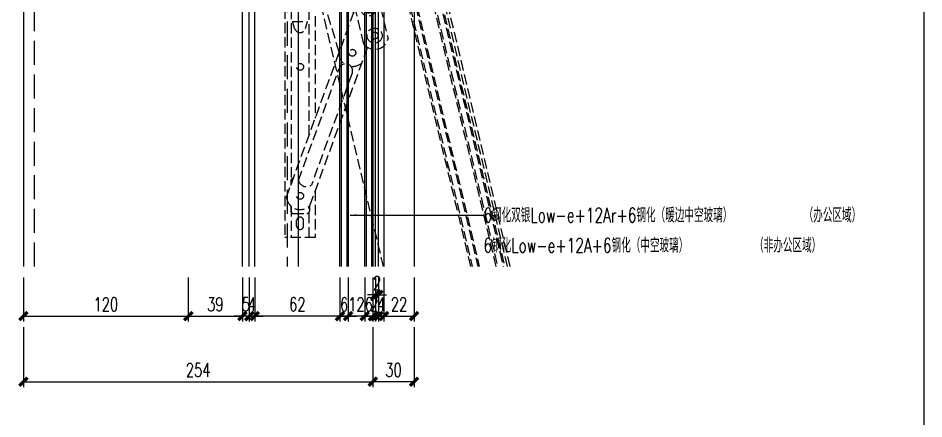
# Model space of a CAD drawing. Extents: x -160106 to 966792, y -663931 to 1550022.
# Drawn here: x -54892 to -54233, y -86516 to -86224 of the extents above; entities that cross this region are included whole.
import ezdxf
from ezdxf.enums import TextEntityAlignment as Align

# ---------------------------------------------------------------- set-up
doc = ezdxf.new("R2010")
doc.units = 0
doc.linetypes.add('ZN-DASH', pattern=[0.35, 0.25, -0.1])
for name, color, linetype in [('!ZN1-填充-8', 8, 'Continuous'), ('!ZN1-文字-7', 7, 'Continuous'), ('!ZN1-标注-173', 173, 'Continuous'), ('!ZN3-玻璃幕墙-4', 4, 'Continuous'), ('!ZN4-辅助材料-1', 1, 'Continuous'), ('!ZN5-钢材投影-40', 40, 'Continuous'), ('!ZN5-铝材投影-112', 112, 'Continuous'), ('!ZN5-铝材断面-6', 6, 'Continuous'), ('!ZN6-虚线-8', 8, 'ZN-DASH'), ('3符号', 173, 'Continuous'), ('DIM', 173, 'Continuous')]:
    doc.layers.add(name, color=color, linetype=linetype)
doc.styles.add('DHTEXT-1', font='ROMANS.shx', dxfattribs={"width": 0.7, "bigfont": 'CHINESE.shx'})
doc.styles.add('ZNDimTStyle', font='ROMANS.shx', dxfattribs={"width": 0.7, "bigfont": 'CHINESE.shx'})
doc.styles.add('ZNTextStyle', font='ROMANS.shx', dxfattribs={"width": 0.7, "bigfont": 'CHINESE.shx'})
doc.dimstyles.new('ZN4', dxfattribs={"dimscale": 4, "dimtxt": 2.5, "dimasz": 1.5, "dimexe": 1, "dimexo": 2, "dimgap": 0.9, "dimtad": 1, "dimdec": 0, "dimdsep": 46, "dimtxsty": 'DHTEXT-1', "dimblk": 'ARCHTICK', "dimcen": 2.5, "dimclrd": 173, "dimclre": 173, "dimclrt": 7, "dimazin": 2, "dimtfac": 1, "dimtix": 1, "dimtmove": 2, "dimatfit": 3, "dimfxl": 0, "dimarcsym": 0})
doc.dimstyles.new('ZN机械-3', dxfattribs={"dimscale": 3, "dimtxt": 2.5, "dimasz": 1.5, "dimexe": 1, "dimexo": 2, "dimgap": 0.9, "dimtad": 1, "dimdec": 0, "dimzin": 0, "dimdsep": 46, "dimtxsty": 'ZNDimTStyle', "dimcen": 2.5, "dimdle": 1, "dimclrd": 173, "dimclre": 173, "dimclrt": 7, "dimazin": 2, "dimtfac": 1, "dimtdec": 4, "dimtix": 1, "dimtmove": 2, "dimatfit": 3, "dimfxl": 0, "dimfrac": 2, "dimtolj": 1, "dimtzin": 0, "dimarcsym": 0})

# ---------------------------------------------------------------- blocks, each defined once
blk = doc.blocks.new('*U1374')
at = {"layer": '!ZN1-填充-8'}
h = blk.add_hatch(dxfattribs=at)
h.set_pattern_fill('ANSI37', color=256, scale=0.5, style=0)
h.set_pattern_definition([(45, (6, 0), (-1.12253, 1.12253), []), (135, (6, 0), (-1.12253, -1.12253), [])])
h.paths.add_polyline_path([(0, 5), (0, 19), (1, 18), (14, 18), (14, 17.75), (12, 15.75), (12, 8.25), (14, 6.25), (14, 6), (1, 6)])
h = blk.add_hatch(dxfattribs=at)
h.set_pattern_fill('DOTS', color=8, style=0)
h.set_pattern_definition([(0, (6, 0), (0.79375, 1.5875), [0, -1.5875])])
h.paths.add_polyline_path([(13, 15.34), (13, 8.66), (14.41, 7.25), (17.8, 7.25), (17.8, 16.75), (14.41, 16.75)])
for points in [[(18.75, 18), (14, 18), (14, 17.75), (18.75, 17.75)], [(18.75, 6.25), (14, 6.25), (14, 6), (18.75, 6)]]:
    blk.add_hatch(color=256, dxfattribs=at).paths.add_polyline_path(points)
for p, q in [((0, 23), (421.5, 23)), ((0, 19), (421.5, 19)), ((0, 5), (421.5, 5)), ((0, 1), (421.5, 1))]:
    blk.add_line(p, q, dxfattribs=at)
at = {"layer": '!ZN3-玻璃幕墙-4'}
for points in [[(421.5, 24), (1, 24), (0, 23), (0, 19), (1, 18), (421.5, 18)], [(421.5, 6), (1, 6), (0, 5), (0, 1), (1, 0), (421.5, 0)]]:
    blk.add_lwpolyline(points, dxfattribs=at)
at = {"layer": '!ZN4-辅助材料-1'}
for points in [[(0, 5), (0, 19), (1, 18), (14, 18), (14, 17.75), (12, 15.75), (12, 8.25), (12, 8.25), (14, 6.25), (14, 6), (1, 6), (0, 5)], [(12, 15.75), (12, 8.25), (14, 6.25), (19, 6.25), (19, 17.75), (14, 17.75)], [(13, 15.34), (13, 8.66), (14.41, 7.25), (17.8, 7.25), (17.8, 16.75), (14.41, 16.75)], [(18.75, 18), (14, 18), (14, 17.75), (18.75, 17.75)], [(18.75, 6.25), (14, 6.25), (14, 6), (18.75, 6)]]:
    blk.add_lwpolyline(points, close=True, dxfattribs=at)
blk.add_lwpolyline([(18.4, 17.75), (18.4, 17.65), (14.04, 17.65), (12.1, 15.71), (12.1, 8.29), (14.04, 6.35), (18.4, 6.35), (18.4, 6.25), (18.4, 6.35)], dxfattribs=at)
at = {"layer": 'Defpoints', "color": 250}
for p in [(0, 24), (0, 18), (0, 6), (0, 0), (12, 6)]:
    blk.add_point(p, dxfattribs=at)
blk = doc.blocks.new('g1')
at = {"layer": '!ZN4-辅助材料-1', "linetype": 'ZN-DASH', "ltscale": 30}
for points in [[(9, -39.78), (9, -52.36, -0.626789), (-9, -52.36), (-9, -2.19)], [(5, -31.42), (5, -37.82, -0.536675), (-5, -37.82), (-5, -10.54)]]:
    blk.add_lwpolyline(points, format="xyb", dxfattribs=at)
for centre in [(0, 0), (0, -48)]:
    blk.add_circle(centre, 2.5, dxfattribs=at)
blk = doc.blocks.new('g2')
at = {"layer": '!ZN4-辅助材料-1', "linetype": 'ZN-DASH', "ltscale": 30}
for p, q in [((-5, -90), (-5, -22.68)), ((5, -22.68), (5, -90))]:
    blk.add_line(p, q, dxfattribs=at)
blk.add_lwpolyline([(-9, -127.9), (-9, 4.36, -0.626789), (9, 4.36), (9, -103.88)], format="xyb", dxfattribs=at)
for centre in [(0, 0), (0, -131)]:
    blk.add_circle(centre, 2.5, dxfattribs=at)
for centre, radius, start, end in [((0, -26), 6, 33.55731, 146.44269), ((0, -90), 5, 180, 0)]:
    blk.add_arc(centre, radius, start, end, dxfattribs=at)
blk = doc.blocks.new('g3')
at = {"layer": '!ZN4-辅助材料-1', "linetype": 'ZN-DASH', "ltscale": 30}
for p, q in [((-5, -134.82), (-5, -47.98)), ((5, -47.98), (5, -134.82))]:
    blk.add_line(p, q, dxfattribs=at)
for points in [[(5.11, 8.6, -0.146932), (9, 4.36), (9, 2.7)], [(9, -26.5), (9, -149.36, -0.626789), (-9, -149.36), (-9, -2.7)]]:
    blk.add_lwpolyline(points, format="xyb", dxfattribs=at)
for centre in [(0, 0), (0, -145)]:
    blk.add_circle(centre, 2.5, dxfattribs=at)
for centre, radius, start, end in [((0.06, -33.98), 10, 205.03072, 255.17282), ((0.06, -33.98), 10, 284.32937, 333.3699), ((0, -47.98), 5, 0, 180), ((0, -131.5), 6, 213.55731, 326.44269)]:
    blk.add_arc(centre, radius, start, end, dxfattribs=at)
blk = doc.blocks.new('g4')
at = {"layer": '!ZN4-辅助材料-1', "linetype": 'ZN-DASH', "ltscale": 30}
for p, q in [((-26.35, 99.6), (-27.28, 103.49)), ((-21.49, 100.76), (-22.42, 104.65))]:
    blk.add_line(p, q, dxfattribs=at)
blk.add_lwpolyline([(-54.67, 190.2), (-49.38, 200.32, -0.455726), (-46.45, 201.02), (-37.16, 194.38), (9.77, -2.15, -0.626789), (-7.74, -6.33)], format="xyb", close=True, dxfattribs=at)
for centre, radius in [((-44.13, 184.8), 5.25), ((-44.13, 184.8), 3.2), ((-39.02, 163.41), 5.5), ((-39.02, 163.41), 2.5), ((-10.45, 43.77), 5.5), ((-10.45, 43.77), 2.5), ((-4.64, 19.45), 5.25), ((-4.64, 19.45), 3.2), ((0, 0), 5.5), ((0, 0), 2.5)]:
    blk.add_circle(centre, radius, dxfattribs=at)
for centre, start, end in [((-24.85, 104.07), 13.42933, 193.42933), ((-23.92, 100.18), 193.42933, 13.42933)]:
    blk.add_arc(centre, 2.5, start, end, dxfattribs=at)
blk = doc.blocks.new('g 5')
at = {"layer": '!ZN4-辅助材料-1', "linetype": 'ZN-DASH', "ltscale": 30}
for p, q in [((-1.61, 7.74), (-8.5, 3.74)), ((6.61, 7.74), (13.5, 3.74)), ((-8.5, 3.74), (-7.58, 2)), ((-2, 1.6), (-8.5, 1.6)), ((-8.5, 1.6), (-8.5, -354.4)), ((-8.5, 1.6), (-4, 1.6)), ((-0.54, 6.06), (-7.58, 2)), ((-7.35, 1.41), (-7.35, -2.5)), ((9.11, 4), (-4.11, 4)), ((-4, 1.6), (-4, -57.06)), ((-2, 1.6), (-4, 1.6)), ((-2, 1.6), (-2, -2)), ((5, 2), (0, 2)), ((5.53, 6.07), (12.58, 2)), ((13.5, 1.6), (7, 1.6)), ((8.97, 1.6), (7, 1.6)), ((7, 1.6), (7, -2)), ((13.5, 1.6), (9, 1.6)), ((9, -5.83), (9, 1.6)), ((12.35, 1.41), (12.35, -2.5)), ((13.5, 3.74), (12.58, 2)), ((13.5, 1.6), (13.5, -8.49)), ((-4.75, -3), (-6.85, -3)), ((-3.75, -4), (-3.75, -10)), ((-2, -2), (7, -2)), ((8.5, -5.16), (9.96, -11.27)), ((8.75, -4), (8.75, -5.86)), ((11.85, -3), (9.75, -3)), ((-7.35, -11.5), (-7.35, -13.5)), ((-4.75, -11), (-6.85, -11)), ((0, -22), (0, -26)), ((13.5, -64.87), (13.5, -99.38)), ((-4, -76.86), (-4, -86.78)), ((9, -86.66), (9, -76.97)), ((-4, -103.69), (-4, -315.55)), ((9, -279.83), (9, -146.63)), ((13.5, -161.49), (13.5, -267.47)), ((-3, -197), (8, -197)), ((-1.23, -202.43), (-3, -197)), ((6.36, -202.04), (8, -197)), ((-4.35, -313.21), (-4.35, -316.5)), ((13.5, -320.1), (13.5, -354.4)), ((-4.35, -331.29), (-4.35, -334.8)), ((-4, -331.6), (-4, -354.4)), ((9, -354.4), (9, -331.6)), ((9.35, -331.29), (9.35, -334.8)), ((-2.35, -336.8), (7.35, -336.8)), ((0, -346), (0, -342)), ((5, -346), (5, -342)), ((13.5, -354.4), (-8.5, -354.4))]:
    blk.add_line(p, q, dxfattribs=at)
for centre in [(2.5, -171), (2.5, -230.01)]:
    blk.add_circle(centre, 2.5, dxfattribs=at)
for centre, radius, start, end in [((-2.67, 9.44), 2, 301.92359, 322.67345), ((2.5, 5.5), 4.5, 37.32163, 142.67345), ((-2.59, 9.39), 3.91, 301.65464, 322.65195), ((2.5, 5.5), 2.5, 37.32501, 142.53798), ((7.66, 9.45), 4, 217.46202, 238.00853), ((7.67, 9.44), 2, 217.32163, 238.0778), ((-7.58, 2.34), 0.962, 283.8603, 308.58455), ((-7.58, 2.34), 0.962, 309.10841, 11.92213), ((0, 0), 2, 90, 270), ((5, 0), 2, 270, 90), ((12.58, 2.34), 0.962, 168.12622, 230.89159), ((12.58, 2.34), 0.962, 231.43055, 256.1397), ((-6.85, -2.5), 0.5, 180, 270), ((-4.75, -4), 1, 43.5914, 90), ((-4.75, -4), 1, 0, 41.15003), ((9.75, -4), 1, 138.56773, 180), ((9.75, -4), 1, 90, 138.33212), ((11.85, -2.5), 0.5, 270, 0), ((-6.85, -11.5), 0.5, 90, 180), ((-4.75, -10), 1, 270, 318.63304), ((-4.75, -10), 1, 318.84997, 0), ((2.5, -18.3), 6, 71.75558, 143.1301), ((-5.35, -13.5), 2, 180, 270), ((-3.9, -13.5), 2, 270, 323.1301), ((2.5, -22), 2.5, 86.13346, 180), ((2.5, -26), 2.5, 180, 325.41149), ((2.5, -201), 4, 200.93785, 344.93785), ((-2.35, -313.21), 2, 145.75312, 180), ((-2.35, -313.21), 2, 90, 145.71543), ((-2.35, -334.8), 2, 180, 214.28457), ((-2.35, -334.8), 2, 214.28457, 270), ((7.35, -334.8), 2, 270, 325.1828), ((7.35, -334.8), 2, 325.71543, 0), ((2.5, -342), 2.5, 0, 180), ((2.5, -346), 2.5, 180, 0)]:
    blk.add_arc(centre, radius, start, end, dxfattribs=at)
blk = doc.blocks.new('滑撑')
at = {"layer": '!ZN4-辅助材料-1', "linetype": 'ZN-DASH', "ltscale": 20}
for name, p in [('g 5', (-2.5, -10)), ('g4', (54.24, -217.22))]:
    blk.add_blockref(name, p, dxfattribs=at)
for name, p, rotation in [('g1', (10.18, -32.4), 347.8396271349503), ('g2', (0.06, -104.32), 16.84618189834304), ('g3', (49.59, -197.75), 339.9998761529964)]:
    blk.add_blockref(name, p, dxfattribs=dict(at, rotation=rotation))
blk = doc.blocks.new('20201207132729修')
at = {"layer": '!ZN1-填充-8', "linetype": 'ZN-DASH', "ltscale": 30}
h = blk.add_hatch(dxfattribs=at)
h.set_pattern_fill('ANSI37', color=256, scale=0.5, angle=13.42936, style=0)
h.set_pattern_definition([(58.429364, (-51111.8048, -40075.5708), (-1.35254264, 0.83113456), []), (148.429364, (-51111.8048, -40075.5708), (-0.83113456, -1.35254264), [])])
h.paths.add_polyline_path([(17.76, 33.28), (4.14, 30.03), (5.34, 29.29), (8.36, 16.65), (8.61, 16.71), (10.09, 19.12), (17.38, 20.86), (19.79, 19.38), (20.03, 19.43), (17.02, 32.08)])
h = blk.add_hatch(dxfattribs=at)
h.set_pattern_fill('ANSI36', color=256, scale=0.5, angle=13.42936, style=0)
h.set_pattern_definition([(58.429364, (-83369.4192, -47808.5754), (0.0509714196, 1.59904209), [1.984375, -0.396875, 0, -0.396875])])
h.paths.add_polyline_path([(21.18, 36.16), (21.65, 34.21), (20.19, 33.86), (19.72, 35.81)])
h = blk.add_hatch(dxfattribs=at)
h.set_pattern_fill('ANSI37', color=256, angle=103.42936, style=0)
h.set_pattern_definition([(148.429364, (-2176.137, -61497.5225), (-0.83113456, -1.35254264), []), (238.429364, (-2176.137, -61497.5225), (1.35254264, -0.83113456), [])])
h.paths.add_polyline_path([(-3.77, 15.81), (-6.44, 26.99), (-6.56, 27.48), (0.25, 29.1), (-0.49, 27.9), (2.06, 17.2)])
h = blk.add_hatch(dxfattribs=at)
h.set_pattern_fill('DOTS', color=256, angle=13.42936, style=0)
h.set_pattern_definition([(13.429364, (-51111.8048, -40075.5708), (0.40335529, 1.72843855), [0, -1.5875])])
h.paths.add_polyline_path([(10.72, 18.24), (17.21, 19.79), (18.91, 18.74), (19.7, 15.45), (10.46, 13.24), (9.67, 16.53)])
for points in [[(9.47, 12.03), (8.36, 16.65), (8.61, 16.71), (9.71, 12.09)], [(20.89, 14.76), (19.79, 19.38), (20.03, 19.43), (21.14, 14.81)]]:
    blk.add_hatch(color=256, dxfattribs=at).paths.add_polyline_path(points)
h = blk.add_hatch(dxfattribs=at)
h.set_pattern_fill('ANSI36', color=256, scale=0.2, angle=13.42936, style=0)
h.set_pattern_definition([(58.42936397, (-26177.54353, -50554.8144), (0.0203885678, 0.639616836), [0.79375, -0.15875, 0, -0.15875])])
h.paths.add_polyline_path([(-8.08, 10.15), (-8.08, 10.15, -0.414214), (-7.48, 9.78), (-7.82, 11.24), (-9.28, 10.89, -0.414214), (-8.68, 10.52), (-8.45, 9.55, -0.414214)])
for p, q in [((20.19, 33.86), (-0.22, 31.05)), ((0.25, 29.1), (19.72, 35.81)), ((17.76, 33.28), (112.7, -364.35)), ((21.65, 34.21), (21.18, 36.16)), ((21.65, 34.21), (116.81, -364.35)), ((119.9, -364.35), (23.75, 38.31)), ((0.25, 29.1), (94.2, -364.35)), ((4.14, 30.03), (98.31, -364.35)), ((12.05, -24.63), (-3.77, 15.81)), ((6.21, -26.02), (2.06, 17.2)), ((-9.86, 6.85), (-9.67, 6.89)), ((-7.44, -3.27), (-9.86, 6.85)), ((-7.25, -3.22), (-9.67, 6.89)), ((-9.67, 6.89), (-6.87, 5.18)), ((-7.82, 11.24), (-9.28, 10.89)), ((-10.02, 1.46), (1.53, 4.22)), ((-5.54, 2.53), (-9.26, 4.32)), ((-8.05, -0.74), (-5.54, 2.53)), ((-5.39, -0.24), (-6.66, 5.07)), ((-5.05, 5.22), (-5.89, 5.02)), ((-3.89, 0.36), (-5.05, 5.22)), ((-5.01, 5.07), (-4.95, 5.24)), ((-4.64, 4.87), (-4.95, 5.24)), ((-4.91, 4.61), (-4.95, 5.24)), ((-3.89, 0.36), (-4.73, 0.16)), ((-4.64, 4.87), (-4.35, 4.94)), ((-4.35, 4.94), (-4.18, 5.43)), ((-3.79, 0.38), (-4.18, 5.43)), ((-3.86, 5.06), (-4.18, 5.43)), ((-3.79, 0.38), (-3.93, 0.55)), ((-3.86, 5.06), (-3.57, 5.13)), ((-3.79, 0.38), (-3.62, 0.87)), ((-3.62, 0.87), (-3.33, 0.94)), ((-3.57, 5.13), (-3.4, 5.61)), ((-3.01, 0.57), (-3.4, 5.61)), ((-3.08, 5.24), (-3.4, 5.61)), ((-3.01, 0.57), (-3.33, 0.94)), ((-3.08, 5.24), (-2.79, 5.31)), ((-3.01, 0.57), (-2.84, 1.05)), ((-2.84, 1.05), (-2.55, 1.12)), ((-2.79, 5.31), (-2.62, 5.8)), ((-2.24, 0.75), (-2.62, 5.8)), ((-2.3, 5.43), (-2.62, 5.8)), ((-2.24, 0.75), (-2.55, 1.12)), ((-2.3, 5.43), (-2.01, 5.5)), ((-2.24, 0.75), (-2.06, 1.24)), ((-2.06, 1.24), (-1.77, 1.31)), ((-2.01, 5.5), (-1.84, 5.99)), ((-1.46, 0.94), (-1.84, 5.99)), ((-1.52, 5.62), (-1.84, 5.99)), ((-1.46, 0.94), (-1.77, 1.31)), ((-1.52, 5.62), (-1.23, 5.69)), ((-1.46, 0.94), (-1.29, 1.42)), ((-1.29, 1.42), (-1, 1.49)), ((-1.23, 5.69), (-1.06, 6.17)), ((-0.68, 1.12), (-1.06, 6.17)), ((-0.75, 5.8), (-1.06, 6.17)), ((-0.68, 1.12), (-1, 1.49)), ((-0.75, 5.8), (-0.46, 5.87)), ((-0.68, 1.12), (-0.51, 1.61)), ((-0.51, 1.61), (-0.22, 1.68)), ((-0.46, 5.87), (-0.28, 6.36)), ((0.1, 1.31), (-0.28, 6.36)), ((0.03, 5.99), (-0.28, 6.36)), ((0.1, 1.31), (-0.22, 1.68)), ((0.03, 5.99), (0.32, 6.06)), ((0.1, 1.31), (0.27, 1.79)), ((0.27, 1.79), (0.56, 1.86)), ((0.32, 6.06), (0.49, 6.54)), ((1.65, 1.68), (0.49, 6.54)), ((0.88, 1.49), (0.49, 6.54)), ((0.88, 1.49), (0.56, 1.86)), ((0.88, 1.49), (1.05, 1.98)), ((1.05, 1.98), (1.34, 2.05)), ((1.65, 1.68), (1.34, 2.05)), ((-7.44, -3.27), (-7.25, -3.22)), ((-7.25, -3.22), (-5.53, -0.43)), ((-45.71, -38.93), (1.81, -18.33)), ((-3.06, -19.49), (-27.37, -25.3)), ((-47.8, -30.18), (3.9, -27.09)), ((-47.79, -40.97), (29.42, -364.35))]:
    blk.add_line(p, q, dxfattribs=at)
for points in [[(13.08, 40.39), (18.33, 41.64, -0.414214), (18.93, 41.27), (19.05, 40.79, -0.414214), (18.68, 40.19), (18.1, 40.05), (17.26, 40.29, 0.575867), (16.64, 39.7), (16.89, 38.63), (17.52, 38.78, -0.691129), (17.83, 38.31), (16.42, 36.87, -0.288214), (15.38, 36.62), (13.47, 37.27, -0.691129), (13.54, 37.83), (14.17, 37.98), (13.91, 39.05, 0.575867), (13.08, 39.3), (12.45, 38.7), (11.48, 38.47, -0.414214), (11.23, 38.62), (11.23, 38.62, -0.21258), (12.72, 46.23, -2.116586), (13.13, 45.15, 0.127199), (12, 40.77, 0.484661), (12.62, 40.28), (13.08, 40.39)], [(-8.39, 26.53, -0.414214), (-8.02, 27.13), (-7.05, 27.36, -0.414214), (-6.44, 26.99), (6.44, -26.99, 0.414214), (7.05, -27.36), (8.99, -26.9, -0.414214), (9.6, -27.27), (9.6, -27.27, -0.414214), (9.22, -27.87), (-47.19, -41.34, -0.414214), (-47.79, -40.97), (-51.62, -24.92, -0.414214), (-51.25, -24.32), (-47.85, -23.51, -0.414214), (-47.25, -23.88), (-47.13, -24.36, -0.414214), (-47.5, -24.96), (-48.96, -25.31, 0.414214), (-49.33, -25.92), (-48.87, -27.86, 0.414214), (-48.26, -28.23), (-29.78, -23.82, 0.414214), (-29.41, -23.22), (-29.88, -21.27, 0.414214), (-30.48, -20.9), (-31.94, -21.25, -0.414214), (-32.54, -20.88), (-32.66, -20.39, -0.414214), (-32.29, -19.79), (-20.13, -16.89), (-19.53, -17.26), (-19.15, -16.65), (-5.54, -13.4), (-5.54, -13.4, 0.414214), (-5.17, -12.8), (-10.63, 10.06, -0.414214), (-10.26, 10.66), (-9.28, 10.89, -0.414214), (-8.68, 10.52), (-5.31, -3.58, 0.414214), (-4.71, -3.95), (-1.79, -3.26, 0.414214), (-1.42, -2.65), (-8.39, 26.53)], [(-8.39, 26.53, 0.414214), (-8.99, 26.9), (-8.99, 26.9, 0.414214), (-9.36, 26.29), (-2.63, -1.91, -0.414214), (-3, -2.52), (-3.97, -2.75, -0.414214), (-4.57, -2.38), (-7.48, 9.78, 0.414214), (-8.08, 10.15), (-8.08, 10.15, 0.414214), (-8.45, 9.55), (-5.31, -3.58, 0.414214), (-4.71, -3.95), (-1.79, -3.26, 0.414214), (-1.42, -2.65), (-8.39, 26.53)], [(9.33, -26.85, -0.361853), (9.53, -27.01), (9.64, -27.46, -0.414081), (9.42, -27.82), (8.62, -28.01, 0.393774), (8.52, -28.16), (8.56, -28.27, 0.339454), (9.07, -28.64), (11.89, -28.18, -0.309009), (12.49, -28.5, 0.166198), (12.82, -28.83, 0.615201), (13.01, -28.65), (12.91, -28.24, 0.280837), (12.29, -27.62, -0.147614), (11.19, -26.42), (11.01, -26.14, -0.611335), (11.1, -26.04), (11.91, -25.84, -0.273777), (12.07, -25.99), (12.1, -26.11, 1.027808), (12.38, -26.03), (12.31, -25.71, 0.252626), (11.95, -25.38), (10.85, -25.37, 0.287212), (8.51, -27.01, -0.009769), (9.33, -26.85, -0.030001)]]:
    blk.add_lwpolyline(points, format="xyb", dxfattribs=at)
for points in [[(-10.52, 31.16), (-10.48, 30.96, 0.414214), (-10.12, 30.74), (11.48, 35.9, 0.414214), (11.85, 36.5), (11.5, 37.96, -0.414214), (11.87, 38.56), (13.09, 38.85, -0.267949), (13.57, 38.71), (13.81, 38.46, -0.57735), (13.66, 37.96), (13.56, 37.94, 0.414214), (13.19, 37.33), (13.42, 36.36, 0.414214), (14.02, 35.99), (17.92, 36.92, 0.414214), (18.29, 37.52), (18.05, 38.5, 0.414214), (17.45, 38.87), (17.35, 38.84, -0.57735), (17, 39.22), (17.1, 39.55, -0.267949), (17.46, 39.9), (18.87, 40.23, -0.414214), (19.23, 40.01), (19.79, 37.68, 0.414214), (20.15, 37.45), (21.51, 37.78, -0.414214), (21.88, 37.56), (22.04, 36.88, -0.414214), (21.67, 36.27), (19.76, 35.82), (-9.46, 28.84, 0.414214), (-9.83, 28.24), (-2.63, -1.91, -0.414214), (-3, -2.52), (-3.97, -2.75, -0.414214), (-4.57, -2.38), (-12.47, 30.69, -0.414214), (-12.1, 31.3), (-11.13, 31.53, -0.414214)], [(15.86, 39.51), (16.18, 38.15, -0.414214), (15.81, 37.55), (15.62, 37.5, -0.414214), (15.01, 37.87), (14.69, 39.23, -0.414214), (15.06, 39.83), (15.25, 39.88, -0.414214)], [(1.71, -15.78), (-0.73, -5.57, 0.414214), (-1.33, -5.2), (-4.25, -5.9, 0.414214), (-4.62, -6.5), (-2.18, -16.71, 0.414214), (-1.58, -17.08), (1.34, -16.39, 0.414214)], [(-15.41, -18.33), (-14.6, -21.73, -0.414214), (-14.97, -22.34), (-15.94, -22.57, -0.414214), (-16.54, -22.2), (-17.36, -18.8, 0.414214), (-17.96, -18.42), (-20.39, -19.01, 0.414214), (-20.76, -19.61), (-19.95, -23.01, -0.414214), (-20.32, -23.61), (-21.29, -23.85, -0.414214), (-21.89, -23.48), (-22.71, -20.07, 0.414214), (-23.31, -19.7), (-27.45, -20.69, 0.414214), (-27.82, -21.29), (-27, -24.7, -0.414214), (-27.37, -25.3), (-47.8, -30.18, 0.414214), (-48.17, -30.78), (-46.31, -38.56, 0.414214), (-45.71, -38.93), (3.9, -27.09, 0.414214), (4.27, -26.48), (2.41, -18.7, 0.414214), (1.81, -18.33), (-3.06, -19.49, -0.414214), (-3.66, -19.12), (-4.47, -15.72, 0.414214), (-5.07, -15.35), (-15.04, -17.73, 0.414214)]]:
    blk.add_lwpolyline(points, format="xyb", close=True, dxfattribs=at)
for points in [[(-0.22, 31.05), (19.72, 35.81), (20.19, 33.86), (0.25, 29.1)], [(17.76, 33.28), (4.14, 30.03), (5.34, 29.29), (8.36, 16.65), (8.61, 16.71), (10.09, 19.12), (17.38, 20.86), (17.38, 20.86), (19.79, 19.38), (20.03, 19.43), (17.02, 32.08), (17.76, 33.28)], [(-3.77, 15.81), (-6.44, 26.99), (-6.56, 27.48), (0.25, 29.1), (-0.49, 27.9), (2.06, 17.2)], [(10.09, 19.12), (17.38, 20.86), (19.79, 19.38), (20.95, 14.51), (9.77, 11.84), (8.61, 16.71)], [(10.72, 18.24), (17.21, 19.79), (18.91, 18.74), (19.7, 15.45), (10.46, 13.24), (9.67, 16.53)], [(12.05, -24.63), (2.06, 17.2), (-3.77, 15.81), (6.21, -26.02)], [(9.47, 12.03), (8.36, 16.65), (8.61, 16.71), (9.71, 12.09)], [(20.89, 14.76), (19.79, 19.38), (20.03, 19.43), (21.14, 14.81)]]:
    blk.add_lwpolyline(points, close=True, dxfattribs=at)
for points in [[(111.67, -364.35), (17.02, 32.08), (17.76, 33.28), (21.65, 34.21), (22.85, 33.47), (117.84, -364.35)], [(121.95, -364.35), (25.7, 38.78), (21.51, 37.78)], [(93.17, -364.35), (-0.49, 27.9), (0.25, 29.1), (4.14, 30.03), (5.34, 29.29), (99.34, -364.35)], [(9.63, 12.43), (9.72, 12.45), (8.71, 16.69), (10.15, 19.03), (17.36, 20.75), (19.7, 19.31), (20.72, 15.07), (20.81, 15.1), (20.72, 15.07)]]:
    blk.add_lwpolyline(points, dxfattribs=at)
for centre, start, end in [((-6.19, 6.28), 238.42936, 283.42936), ((-4.43, -1.11), 103.42936, 148.42936)]:
    blk.add_arc(centre, 1.3, start, end, dxfattribs=at)
for p in [(16.78, 33.05), (-0.72, 28.87), (5.11, 30.26), (19.57, 21.38)]:
    blk.add_point(p, dxfattribs=at)
blk = doc.blocks.new('20250828100304')
at = {"layer": '!ZN5-铝材投影-112'}
for p, q in [((92, -407.5), (92, 17.5)), ((-5, -407.5), (-5, -50.5)), ((0, -407.5), (0, -50.5)), ((4, -407.5), (4, -50.5))]:
    blk.add_line(p, q, dxfattribs=at)
blk.add_lwpolyline([(94, -407.5), (94, 17.5), (89.7, 17.5)], dxfattribs=at)
at = {"layer": '!ZN3-玻璃幕墙-4', "xscale": -1, "rotation": 90}
blk.add_blockref('*U1374', (90, 14), dxfattribs=at)
at = {"ltscale": 30}
blk.add_blockref('20201207132729修', (68.07, -43.15), dxfattribs=at)
blk.add_blockref('滑撑', (37, -22))
blk = doc.blocks.new('_ArchTick')
at = {"color": 0, "linetype": 'ByBlock', "const_width": 0.4}
blk.add_lwpolyline([(-0.5, -0.5), (0.5, 0.5)], dxfattribs=at)
blk = doc.blocks.new('*D1530')
at = {"layer": 'Defpoints', "color": 0, "ltscale": 40, "transparency": 16777216}
for p in [(-54633.74, -86404.86), (-54631.74, -86404.86), (-54633.74, -86440.98)]:
    blk.add_point(p, dxfattribs=at)
at = {"layer": 'DIM', "color": 173, "linetype": 'ByBlock', "lineweight": -2, "ltscale": 40, "transparency": 16777216}
for p, q in [((-54633.74, -86412.86), (-54633.74, -86444.98)), ((-54631.74, -86412.86), (-54631.74, -86444.98)), ((-54633.74, -86440.98), (-54639.74, -86440.98)), ((-54631.74, -86440.98), (-54633.74, -86440.98)), ((-54631.74, -86440.98), (-54625.74, -86440.98))]:
    blk.add_line(p, q, dxfattribs=at)
at = {"layer": 'DIM', "color": 173, "lineweight": -2, "ltscale": 40, "transparency": 16777216, "xscale": 6, "yscale": 6, "zscale": 6}
blk.add_blockref('_ArchTick', (-54633.74, -86440.98), dxfattribs=at)
at = {"layer": 'DIM', "color": 173, "lineweight": -2, "ltscale": 40, "transparency": 16777216, "xscale": 6, "yscale": 6, "zscale": 6, "rotation": 180}
blk.add_blockref('_ArchTick', (-54631.74, -86440.98), dxfattribs=at)
at = {"layer": 'DIM', "color": 7, "ltscale": 40, "transparency": 16777216, "insert": (-54632.74, -86432.38), "char_height": 10, "attachment_point": 5, "style": 'DHTEXT-1'}
blk.add_mtext('2', dxfattribs=at)
blk = doc.blocks.new('*D1531')
at = {"layer": 'Defpoints', "color": 0, "ltscale": 40, "transparency": 16777216}
for p in [(-54631.74, -86404.86), (-54629.74, -86404.86), (-54629.74, -86425.5)]:
    blk.add_point(p, dxfattribs=at)
at = {"layer": 'DIM', "color": 173, "linetype": 'ByBlock', "lineweight": -2, "ltscale": 40, "transparency": 16777216}
for p, q in [((-54631.74, -86412.86), (-54631.74, -86429.5)), ((-54629.74, -86412.86), (-54629.74, -86429.5)), ((-54631.74, -86425.5), (-54637.74, -86425.5)), ((-54631.74, -86425.5), (-54629.74, -86425.5)), ((-54629.74, -86425.5), (-54623.74, -86425.5))]:
    blk.add_line(p, q, dxfattribs=at)
at = {"layer": 'DIM', "color": 173, "lineweight": -2, "ltscale": 40, "transparency": 16777216, "xscale": 6, "yscale": 6, "zscale": 6}
blk.add_blockref('_ArchTick', (-54631.74, -86425.5), dxfattribs=at)
at = {"layer": 'DIM', "color": 173, "lineweight": -2, "ltscale": 40, "transparency": 16777216, "xscale": 6, "yscale": 6, "zscale": 6, "rotation": 180}
blk.add_blockref('_ArchTick', (-54629.74, -86425.5), dxfattribs=at)
at = {"layer": 'DIM', "color": 7, "ltscale": 40, "transparency": 16777216, "insert": (-54630.74, -86416.9), "char_height": 10, "attachment_point": 5, "style": 'DHTEXT-1'}
blk.add_mtext('2', dxfattribs=at)
blk = doc.blocks.new('*D1532')
at = {"layer": 'Defpoints', "color": 0, "ltscale": 40, "transparency": 16777216}
for p in [(-54629.74, -86404.86), (-54625.74, -86404.86), (-54629.74, -86440.98)]:
    blk.add_point(p, dxfattribs=at)
at = {"layer": 'DIM', "color": 173, "linetype": 'ByBlock', "lineweight": -2, "ltscale": 40, "transparency": 16777216}
for p, q in [((-54629.74, -86412.86), (-54629.74, -86444.98)), ((-54625.74, -86412.86), (-54625.74, -86444.98)), ((-54629.74, -86440.98), (-54635.74, -86440.98)), ((-54625.74, -86440.98), (-54629.74, -86440.98)), ((-54625.74, -86440.98), (-54619.74, -86440.98))]:
    blk.add_line(p, q, dxfattribs=at)
at = {"layer": 'DIM', "color": 173, "lineweight": -2, "ltscale": 40, "transparency": 16777216, "xscale": 6, "yscale": 6, "zscale": 6}
blk.add_blockref('_ArchTick', (-54629.74, -86440.98), dxfattribs=at)
at = {"layer": 'DIM', "color": 173, "lineweight": -2, "ltscale": 40, "transparency": 16777216, "xscale": 6, "yscale": 6, "zscale": 6, "rotation": 180}
blk.add_blockref('_ArchTick', (-54625.74, -86440.98), dxfattribs=at)
at = {"layer": 'DIM', "color": 7, "ltscale": 40, "transparency": 16777216, "insert": (-54627.74, -86432.38), "char_height": 10, "attachment_point": 5, "style": 'DHTEXT-1'}
blk.add_mtext('4', dxfattribs=at)
blk = doc.blocks.new('*D1533')
at = {"layer": 'Defpoints', "color": 0, "ltscale": 40, "transparency": 16777216}
for p in [(-54625.74, -86404.86), (-54603.74, -86404.86), (-54603.74, -86440.98)]:
    blk.add_point(p, dxfattribs=at)
at = {"layer": 'DIM', "color": 173, "linetype": 'ByBlock', "lineweight": -2, "ltscale": 40, "transparency": 16777216}
for p, q in [((-54625.74, -86412.86), (-54625.74, -86444.98)), ((-54603.74, -86412.86), (-54603.74, -86444.98)), ((-54625.74, -86440.98), (-54603.74, -86440.98))]:
    blk.add_line(p, q, dxfattribs=at)
at = {"layer": 'DIM', "color": 173, "lineweight": -2, "ltscale": 40, "transparency": 16777216, "xscale": 6, "yscale": 6, "zscale": 6, "rotation": 180}
blk.add_blockref('_ArchTick', (-54625.74, -86440.98), dxfattribs=at)
at = {"layer": 'DIM', "color": 173, "lineweight": -2, "ltscale": 40, "transparency": 16777216, "xscale": 6, "yscale": 6, "zscale": 6}
blk.add_blockref('_ArchTick', (-54603.74, -86440.98), dxfattribs=at)
at = {"layer": 'DIM', "color": 7, "ltscale": 40, "transparency": 16777216, "insert": (-54614.74, -86432.38), "char_height": 10, "attachment_point": 5, "style": 'DHTEXT-1'}
blk.add_mtext('22', dxfattribs=at)
blk = doc.blocks.new('*D1534')
at = {"layer": 'Defpoints', "color": 0, "ltscale": 40, "transparency": 16777216}
for p in [(-54639.74, -86404.86), (-54633.74, -86404.86), (-54633.74, -86440.98)]:
    blk.add_point(p, dxfattribs=at)
at = {"layer": 'DIM', "color": 173, "linetype": 'ByBlock', "lineweight": -2, "ltscale": 40, "transparency": 16777216}
for p, q in [((-54639.74, -86412.86), (-54639.74, -86444.98)), ((-54633.74, -86412.86), (-54633.74, -86444.98)), ((-54639.74, -86440.98), (-54645.74, -86440.98)), ((-54639.74, -86440.98), (-54633.74, -86440.98)), ((-54633.74, -86440.98), (-54627.74, -86440.98))]:
    blk.add_line(p, q, dxfattribs=at)
at = {"layer": 'DIM', "color": 173, "lineweight": -2, "ltscale": 40, "transparency": 16777216, "xscale": 6, "yscale": 6, "zscale": 6}
blk.add_blockref('_ArchTick', (-54639.74, -86440.98), dxfattribs=at)
at = {"layer": 'DIM', "color": 173, "lineweight": -2, "ltscale": 40, "transparency": 16777216, "xscale": 6, "yscale": 6, "zscale": 6, "rotation": 180}
blk.add_blockref('_ArchTick', (-54633.74, -86440.98), dxfattribs=at)
at = {"layer": 'DIM', "color": 7, "ltscale": 40, "transparency": 16777216, "insert": (-54636.74, -86432.38), "char_height": 10, "attachment_point": 5, "style": 'DHTEXT-1'}
blk.add_mtext('6', dxfattribs=at)
blk = doc.blocks.new('*D1535')
at = {"layer": 'Defpoints', "color": 0, "ltscale": 40, "transparency": 16777216}
for p in [(-54651.74, -86404.86), (-54639.74, -86404.86), (-54651.74, -86440.98)]:
    blk.add_point(p, dxfattribs=at)
at = {"layer": 'DIM', "color": 173, "linetype": 'ByBlock', "lineweight": -2, "ltscale": 40, "transparency": 16777216}
for p, q in [((-54651.74, -86412.86), (-54651.74, -86444.98)), ((-54639.74, -86412.86), (-54639.74, -86444.98)), ((-54651.74, -86440.98), (-54657.74, -86440.98)), ((-54639.74, -86440.98), (-54651.74, -86440.98)), ((-54639.74, -86440.98), (-54633.74, -86440.98))]:
    blk.add_line(p, q, dxfattribs=at)
at = {"layer": 'DIM', "color": 173, "lineweight": -2, "ltscale": 40, "transparency": 16777216, "xscale": 6, "yscale": 6, "zscale": 6}
blk.add_blockref('_ArchTick', (-54651.74, -86440.98), dxfattribs=at)
at = {"layer": 'DIM', "color": 173, "lineweight": -2, "ltscale": 40, "transparency": 16777216, "xscale": 6, "yscale": 6, "zscale": 6, "rotation": 180}
blk.add_blockref('_ArchTick', (-54639.74, -86440.98), dxfattribs=at)
at = {"layer": 'DIM', "color": 7, "ltscale": 40, "transparency": 16777216, "insert": (-54645.74, -86432.38), "char_height": 10, "attachment_point": 5, "style": 'DHTEXT-1'}
blk.add_mtext('12', dxfattribs=at)
blk = doc.blocks.new('*D1536')
at = {"layer": 'Defpoints', "color": 0, "ltscale": 40, "transparency": 16777216}
for p in [(-54657.74, -86404.86), (-54651.74, -86404.86), (-54651.74, -86440.98)]:
    blk.add_point(p, dxfattribs=at)
at = {"layer": 'DIM', "color": 173, "linetype": 'ByBlock', "lineweight": -2, "ltscale": 40, "transparency": 16777216}
for p, q in [((-54657.74, -86412.86), (-54657.74, -86444.98)), ((-54651.74, -86412.86), (-54651.74, -86444.98)), ((-54657.74, -86440.98), (-54663.74, -86440.98)), ((-54657.74, -86440.98), (-54651.74, -86440.98)), ((-54651.74, -86440.98), (-54645.74, -86440.98))]:
    blk.add_line(p, q, dxfattribs=at)
at = {"layer": 'DIM', "color": 173, "lineweight": -2, "ltscale": 40, "transparency": 16777216, "xscale": 6, "yscale": 6, "zscale": 6}
blk.add_blockref('_ArchTick', (-54657.74, -86440.98), dxfattribs=at)
at = {"layer": 'DIM', "color": 173, "lineweight": -2, "ltscale": 40, "transparency": 16777216, "xscale": 6, "yscale": 6, "zscale": 6, "rotation": 180}
blk.add_blockref('_ArchTick', (-54651.74, -86440.98), dxfattribs=at)
at = {"layer": 'DIM', "color": 7, "ltscale": 40, "transparency": 16777216, "insert": (-54654.74, -86432.38), "char_height": 10, "attachment_point": 5, "style": 'DHTEXT-1'}
blk.add_mtext('6', dxfattribs=at)
blk = doc.blocks.new('*D1537')
at = {"layer": 'Defpoints', "color": 0, "ltscale": 40, "transparency": 16777216}
for p in [(-54719.74, -86404.86), (-54657.74, -86404.86), (-54719.74, -86440.98)]:
    blk.add_point(p, dxfattribs=at)
at = {"layer": 'DIM', "color": 173, "linetype": 'ByBlock', "lineweight": -2, "ltscale": 40, "transparency": 16777216}
for p, q in [((-54719.74, -86412.86), (-54719.74, -86444.98)), ((-54657.74, -86412.86), (-54657.74, -86444.98)), ((-54657.74, -86440.98), (-54719.74, -86440.98))]:
    blk.add_line(p, q, dxfattribs=at)
at = {"layer": 'DIM', "color": 173, "lineweight": -2, "ltscale": 40, "transparency": 16777216, "xscale": 6, "yscale": 6, "zscale": 6, "rotation": 180}
blk.add_blockref('_ArchTick', (-54719.74, -86440.98), dxfattribs=at)
at = {"layer": 'DIM', "color": 173, "lineweight": -2, "ltscale": 40, "transparency": 16777216, "xscale": 6, "yscale": 6, "zscale": 6}
blk.add_blockref('_ArchTick', (-54657.74, -86440.98), dxfattribs=at)
at = {"layer": 'DIM', "color": 7, "ltscale": 40, "transparency": 16777216, "insert": (-54688.74, -86432.38), "char_height": 10, "attachment_point": 5, "style": 'DHTEXT-1'}
blk.add_mtext('62', dxfattribs=at)
blk = doc.blocks.new('*D1538')
at = {"layer": 'Defpoints', "color": 0, "ltscale": 40, "transparency": 16777216}
for p in [(-54723.74, -86404.86), (-54719.74, -86404.86), (-54719.74, -86440.98)]:
    blk.add_point(p, dxfattribs=at)
at = {"layer": 'DIM', "color": 173, "linetype": 'ByBlock', "lineweight": -2, "ltscale": 40, "transparency": 16777216}
for p, q in [((-54723.74, -86412.86), (-54723.74, -86444.98)), ((-54719.74, -86412.86), (-54719.74, -86444.98)), ((-54723.74, -86440.98), (-54729.74, -86440.98)), ((-54723.74, -86440.98), (-54719.74, -86440.98)), ((-54719.74, -86440.98), (-54713.74, -86440.98))]:
    blk.add_line(p, q, dxfattribs=at)
at = {"layer": 'DIM', "color": 173, "lineweight": -2, "ltscale": 40, "transparency": 16777216, "xscale": 6, "yscale": 6, "zscale": 6}
blk.add_blockref('_ArchTick', (-54723.74, -86440.98), dxfattribs=at)
at = {"layer": 'DIM', "color": 173, "lineweight": -2, "ltscale": 40, "transparency": 16777216, "xscale": 6, "yscale": 6, "zscale": 6, "rotation": 180}
blk.add_blockref('_ArchTick', (-54719.74, -86440.98), dxfattribs=at)
at = {"layer": 'DIM', "color": 7, "ltscale": 40, "transparency": 16777216, "insert": (-54721.74, -86432.38), "char_height": 10, "attachment_point": 5, "style": 'DHTEXT-1'}
blk.add_mtext('4', dxfattribs=at)
blk = doc.blocks.new('*D1539')
at = {"layer": 'Defpoints', "color": 0, "ltscale": 40, "transparency": 16777216}
for p in [(-54728.74, -86404.86), (-54723.74, -86404.86), (-54728.74, -86440.98)]:
    blk.add_point(p, dxfattribs=at)
at = {"layer": 'DIM', "color": 173, "linetype": 'ByBlock', "lineweight": -2, "ltscale": 40, "transparency": 16777216}
for p, q in [((-54728.74, -86412.86), (-54728.74, -86444.98)), ((-54723.74, -86412.86), (-54723.74, -86444.98)), ((-54728.74, -86440.98), (-54734.74, -86440.98)), ((-54723.74, -86440.98), (-54728.74, -86440.98)), ((-54723.74, -86440.98), (-54717.74, -86440.98))]:
    blk.add_line(p, q, dxfattribs=at)
at = {"layer": 'DIM', "color": 173, "lineweight": -2, "ltscale": 40, "transparency": 16777216, "xscale": 6, "yscale": 6, "zscale": 6}
blk.add_blockref('_ArchTick', (-54728.74, -86440.98), dxfattribs=at)
at = {"layer": 'DIM', "color": 173, "lineweight": -2, "ltscale": 40, "transparency": 16777216, "xscale": 6, "yscale": 6, "zscale": 6, "rotation": 180}
blk.add_blockref('_ArchTick', (-54723.74, -86440.98), dxfattribs=at)
at = {"layer": 'DIM', "color": 7, "ltscale": 40, "transparency": 16777216, "insert": (-54726.24, -86432.38), "char_height": 10, "attachment_point": 5, "style": 'DHTEXT-1'}
blk.add_mtext('5', dxfattribs=at)
blk = doc.blocks.new('*D1540')
at = {"layer": 'Defpoints', "color": 0, "ltscale": 40, "transparency": 16777216}
for p in [(-54888.14, -86404.86), (-54768.14, -86404.86), (-54768.14, -86440.98)]:
    blk.add_point(p, dxfattribs=at)
at = {"layer": 'DIM', "color": 173, "linetype": 'ByBlock', "lineweight": -2, "ltscale": 40, "transparency": 16777216}
for p, q in [((-54888.14, -86412.86), (-54888.14, -86444.98)), ((-54768.14, -86412.86), (-54768.14, -86444.98)), ((-54888.14, -86440.98), (-54768.14, -86440.98))]:
    blk.add_line(p, q, dxfattribs=at)
at = {"layer": 'DIM', "color": 173, "lineweight": -2, "ltscale": 40, "transparency": 16777216, "xscale": 6, "yscale": 6, "zscale": 6, "rotation": 180}
blk.add_blockref('_ArchTick', (-54888.14, -86440.98), dxfattribs=at)
at = {"layer": 'DIM', "color": 173, "lineweight": -2, "ltscale": 40, "transparency": 16777216, "xscale": 6, "yscale": 6, "zscale": 6}
blk.add_blockref('_ArchTick', (-54768.14, -86440.98), dxfattribs=at)
at = {"layer": 'DIM', "color": 7, "ltscale": 40, "transparency": 16777216, "insert": (-54828.14, -86432.38), "char_height": 10, "attachment_point": 5, "style": 'DHTEXT-1'}
blk.add_mtext('120', dxfattribs=at)
blk = doc.blocks.new('*D1541')
at = {"layer": 'Defpoints', "color": 0, "ltscale": 40, "transparency": 16777216}
for p in [(-54768.14, -86404.86), (-54728.74, -86404.86), (-54728.74, -86440.98)]:
    blk.add_point(p, dxfattribs=at)
at = {"layer": 'DIM', "color": 173, "linetype": 'ByBlock', "lineweight": -2, "ltscale": 40, "transparency": 16777216}
for p, q in [((-54768.14, -86412.86), (-54768.14, -86444.98)), ((-54728.74, -86412.86), (-54728.74, -86444.98)), ((-54768.14, -86440.98), (-54728.74, -86440.98))]:
    blk.add_line(p, q, dxfattribs=at)
at = {"layer": 'DIM', "color": 173, "lineweight": -2, "ltscale": 40, "transparency": 16777216, "xscale": 6, "yscale": 6, "zscale": 6, "rotation": 180}
blk.add_blockref('_ArchTick', (-54768.14, -86440.98), dxfattribs=at)
at = {"layer": 'DIM', "color": 173, "lineweight": -2, "ltscale": 40, "transparency": 16777216, "xscale": 6, "yscale": 6, "zscale": 6}
blk.add_blockref('_ArchTick', (-54728.74, -86440.98), dxfattribs=at)
at = {"layer": 'DIM', "color": 7, "ltscale": 40, "transparency": 16777216, "insert": (-54748.44, -86432.38), "char_height": 10, "attachment_point": 5, "style": 'DHTEXT-1'}
blk.add_mtext('39', dxfattribs=at)
blk = doc.blocks.new('*D1542')
at = {"layer": 'Defpoints', "color": 0, "ltscale": 40, "transparency": 16777216}
for p in [(-54888.14, -86440.98), (-54633.74, -86440.98), (-54633.74, -86488.82)]:
    blk.add_point(p, dxfattribs=at)
at = {"layer": 'DIM', "color": 173, "linetype": 'ByBlock', "lineweight": -2, "ltscale": 40, "transparency": 16777216}
for p, q in [((-54888.14, -86448.98), (-54888.14, -86492.82)), ((-54633.74, -86448.98), (-54633.74, -86492.82)), ((-54888.14, -86488.82), (-54633.74, -86488.82))]:
    blk.add_line(p, q, dxfattribs=at)
at = {"layer": 'DIM', "color": 173, "lineweight": -2, "ltscale": 40, "transparency": 16777216, "xscale": 6, "yscale": 6, "zscale": 6, "rotation": 180}
blk.add_blockref('_ArchTick', (-54888.14, -86488.82), dxfattribs=at)
at = {"layer": 'DIM', "color": 173, "lineweight": -2, "ltscale": 40, "transparency": 16777216, "xscale": 6, "yscale": 6, "zscale": 6}
blk.add_blockref('_ArchTick', (-54633.74, -86488.82), dxfattribs=at)
at = {"layer": 'DIM', "color": 7, "ltscale": 40, "transparency": 16777216, "insert": (-54760.94, -86480.22), "char_height": 10, "attachment_point": 5, "style": 'DHTEXT-1'}
blk.add_mtext('254', dxfattribs=at)
blk = doc.blocks.new('*D1543')
at = {"layer": 'Defpoints', "color": 0, "ltscale": 40, "transparency": 16777216}
for p in [(-54633.74, -86440.98), (-54603.74, -86440.98), (-54633.74, -86488.82)]:
    blk.add_point(p, dxfattribs=at)
at = {"layer": 'DIM', "color": 173, "linetype": 'ByBlock', "lineweight": -2, "ltscale": 40, "transparency": 16777216}
for p, q in [((-54633.74, -86448.98), (-54633.74, -86492.82)), ((-54603.74, -86448.98), (-54603.74, -86492.82)), ((-54603.74, -86488.82), (-54633.74, -86488.82))]:
    blk.add_line(p, q, dxfattribs=at)
at = {"layer": 'DIM', "color": 173, "lineweight": -2, "ltscale": 40, "transparency": 16777216, "xscale": 6, "yscale": 6, "zscale": 6, "rotation": 180}
blk.add_blockref('_ArchTick', (-54633.74, -86488.82), dxfattribs=at)
at = {"layer": 'DIM', "color": 173, "lineweight": -2, "ltscale": 40, "transparency": 16777216, "xscale": 6, "yscale": 6, "zscale": 6}
blk.add_blockref('_ArchTick', (-54603.74, -86488.82), dxfattribs=at)
at = {"layer": 'DIM', "color": 7, "ltscale": 40, "transparency": 16777216, "insert": (-54618.74, -86480.22), "char_height": 10, "attachment_point": 5, "style": 'DHTEXT-1'}
blk.add_mtext('30', dxfattribs=at)

msp = doc.modelspace()

# ---------------------------------------------------------------- linework, layer by layer
at = {"layer": '!ZN5-钢材投影-40', "ltscale": 0.3}
for p, q in [((-54888.14, -85638.4), (-54888.14, -86404.86)), ((-54688.14, -85638.4), (-54688.14, -86404.86))]:
    msp.add_line(p, q, dxfattribs=at)
at = {"layer": '!ZN5-铝材投影-112'}
for p, q in [((-54625.74, -85638.4), (-54625.74, -86404.86)), ((-54603.74, -85638.4), (-54603.74, -86404.86))]:
    msp.add_line(p, q, dxfattribs=at)
at = {"layer": '!ZN6-虚线-8', "color": 8, "linetype": 'ZN-DASH', "ltscale": 70}
for p, q in [((-54880.14, -86404.86), (-54880.14, -85638.4)), ((-54696.14, -85638.4), (-54696.14, -86404.86))]:
    msp.add_line(p, q, dxfattribs=at)
at = {"layer": '3符号', "color": 7}
msp.add_line((-54232.71, -85185.19), (-54232.71, -86785.19), dxfattribs=at)

# ---------------------------------------------------------------- block references
at = {"layer": '!ZN5-铝材断面-6', "ltscale": 50}
msp.add_blockref('20250828100304', (-54723.74, -85997.36), dxfattribs=at)

# ---------------------------------------------------------------- texts
at = {"layer": '!ZN1-文字-7', "ltscale": 20, "style": 'ZNTextStyle', "width": 0.7}
for s, p in [('6钢化双银Low-e+12Ar+6钢化（暖边中空玻璃）', (-54553.36, -86367.41)), ('6钢化Low-e+12A+6钢化（中空玻璃）', (-54553.36, -86389.45))]:
    msp.add_text(s, height=10.5, dxfattribs=at).set_placement(p, align=Align.MIDDLE_LEFT)
at = {"layer": '!ZN1-文字-7', "color": 1, "ltscale": 20, "style": 'ZNTextStyle', "width": 0.7}
for s, p in [('（办公区域）', (-54320.2, -86367.41)), ('（非办公区域）', (-54356.28, -86389.45))]:
    msp.add_text(s, height=10.5, dxfattribs=at).set_placement(p, align=Align.MIDDLE_LEFT)

# ---------------------------------------------------------------- dimensions: what is measured, and where the dimension line sits
at = {"layer": 'DIM', "ltscale": 40}
for base, p1, p2, picture, middle in [((-54768.14, -86440.98), (-54888.14, -86404.86), (-54768.14, -86404.86), '*D1540', (-54828.14, -86432.38)), ((-54728.74, -86440.98), (-54768.14, -86404.86), (-54728.74, -86404.86), '*D1541', (-54748.44, -86432.38)), ((-54728.74, -86440.98), (-54723.74, -86404.86), (-54728.74, -86404.86), '*D1539', (-54726.24, -86432.38)), ((-54719.74, -86440.98), (-54723.74, -86404.86), (-54719.74, -86404.86), '*D1538', (-54721.74, -86432.38)), ((-54719.74, -86440.98), (-54657.74, -86404.86), (-54719.74, -86404.86), '*D1537', (-54688.74, -86432.38)), ((-54651.74, -86440.98), (-54657.74, -86404.86), (-54651.74, -86404.86), '*D1536', (-54654.74, -86432.38)), ((-54651.74, -86440.98), (-54639.74, -86404.86), (-54651.74, -86404.86), '*D1535', (-54645.74, -86432.38)), ((-54633.74, -86440.98), (-54639.74, -86404.86), (-54633.74, -86404.86), '*D1534', (-54636.74, -86432.38)), ((-54633.74, -86440.98), (-54631.74, -86404.86), (-54633.74, -86404.86), '*D1530', (-54632.74, -86432.38)), ((-54629.74, -86425.5), (-54631.74, -86404.86), (-54629.74, -86404.86), '*D1531', (-54630.74, -86416.9)), ((-54629.74, -86440.98), (-54625.74, -86404.86), (-54629.74, -86404.86), '*D1532', (-54627.74, -86432.38)), ((-54603.74, -86440.98), (-54625.74, -86404.86), (-54603.74, -86404.86), '*D1533', (-54614.74, -86432.38)), ((-54633.74, -86488.82), (-54888.14, -86440.98), (-54633.74, -86440.98), '*D1542', (-54760.94, -86480.22)), ((-54633.74, -86488.82), (-54603.74, -86440.98), (-54633.74, -86440.98), '*D1543', (-54618.74, -86480.22))]:
    dim = msp.add_linear_dim(base=base, p1=p1, p2=p2, dimstyle='ZN4', dxfattribs=at)
    dim.commit()
    dim.dimension.update_dxf_attribs({"geometry": picture, "text_midpoint": middle})

# ---------------------------------------------------------------- leaders
at = {"layer": '!ZN1-标注-173'}
msp.add_leader([(-54650.24, -86367.41), (-54593.68, -86367.41), (-54553.36, -86367.41)], dimstyle='ZN机械-3', dxfattribs=at)

doc.saveas('drawing.dxf')
